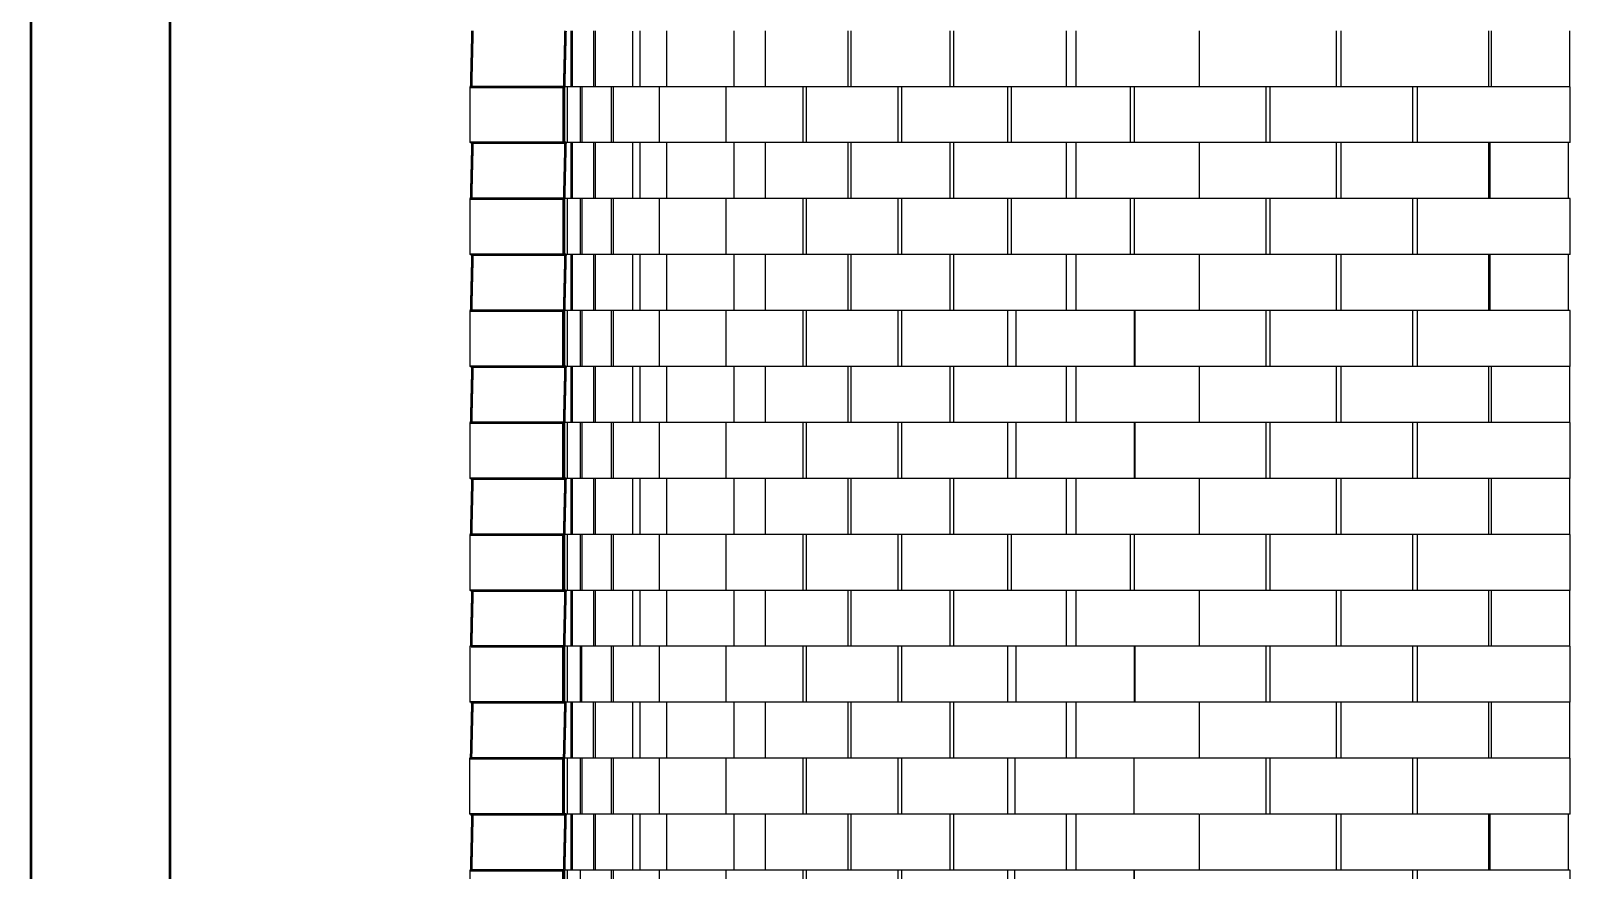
# Model space of a CAD drawing. Header units: millimetres. Extents: x 507.9 to 541, y 40.2 to 69.3.
# Drawn here: x 512.966 to 514.616, y 54.489 to 55.389 of the extents above; entities that cross this region are included whole.
import ezdxf

# ---------------------------------------------------------------- set-up
doc = ezdxf.new("R2010")
doc.units = ezdxf.units.MM
doc.layers.add('Make2D$Visible$ClippingPlaneIntersections', color=7, linetype='Continuous', lineweight=50, true_color=0x000000)
doc.layers.add('Make2D$Visible$Curves', color=7, linetype='Continuous', true_color=0x000000)

msp = doc.modelspace()

# ---------------------------------------------------------------- linework, layer by layer
at = {"layer": 'Make2D$Visible$ClippingPlaneIntersections', "color": 18, "true_color": 0x000000}
for points, knots in [([(512.96556, 56.6478), (512.96556, 55.32855), (512.96556, 54.00929), (512.96556, 53.78242), (512.96556, 53.55554)], [-4, -4, -4, 0, 0, 0.6878847, 0.6878847, 0.6878847]), ([(513.11498, 53.55554), (513.11498, 53.78242), (513.11498, 54.00929), (513.11498, 55.32855), (513.11498, 56.6478)], [-0.6878847, -0.6878847, -0.6878847, 0, 0, 4, 4, 4])]:
    msp.add_open_spline(points, degree=2, knots=knots, dxfattribs=at)
for points in [[(513.43894, 55.38929), (513.43823, 55.35929), (513.43751, 55.32929)], [(513.5376, 55.32929), (513.53831, 55.35929), (513.53903, 55.38929)], [(513.43736, 55.32929), (513.48736, 55.32929), (513.53737, 55.32929)], [(513.53737, 55.26929), (513.53737, 55.29929), (513.53737, 55.32929)], [(513.43736, 55.26929), (513.48736, 55.26929), (513.53737, 55.26929)], [(513.43894, 55.26929), (513.43823, 55.23929), (513.43751, 55.20929)], [(513.53662, 55.26929), (513.53782, 55.26929), (513.53903, 55.26929)], [(513.5376, 55.20929), (513.53831, 55.23929), (513.53903, 55.26929)], [(513.43736, 55.20929), (513.48736, 55.20929), (513.53737, 55.20929)], [(513.53737, 55.14929), (513.53737, 55.17929), (513.53737, 55.20929)], [(513.43736, 55.14929), (513.48736, 55.14929), (513.53737, 55.14929)], [(513.43894, 55.14929), (513.43823, 55.11929), (513.43751, 55.08929)], [(513.53737, 55.14929), (513.5382, 55.14929), (513.53903, 55.14929)], [(513.5376, 55.08929), (513.53831, 55.11929), (513.53903, 55.14929)], [(513.43723, 55.08929), (513.48724, 55.08929), (513.53725, 55.08929)], [(513.53655, 55.08929), (513.53708, 55.08929), (513.5376, 55.08929)], [(513.53725, 55.02954), (513.53725, 55.05942), (513.53725, 55.08929)], [(513.43723, 55.02929), (513.48724, 55.02929), (513.53725, 55.02929)], [(513.43894, 55.02929), (513.43823, 54.99929), (513.43751, 54.96929)], [(513.53725, 55.02929), (513.53814, 55.02929), (513.53903, 55.02929)], [(513.5376, 54.96929), (513.53831, 54.99929), (513.53903, 55.02929)], [(513.43723, 54.96929), (513.48724, 54.96929), (513.53725, 54.96929)], [(513.53725, 54.90929), (513.53725, 54.93929), (513.53725, 54.96929)], [(513.43723, 54.90929), (513.48724, 54.90929), (513.53725, 54.90929)], [(513.43894, 54.90929), (513.43823, 54.87929), (513.43751, 54.84929)], [(513.53725, 54.90929), (513.53814, 54.90929), (513.53903, 54.90929)], [(513.5376, 54.84929), (513.53831, 54.87929), (513.53903, 54.90929)], [(513.43723, 54.84929), (513.48724, 54.84929), (513.53725, 54.84929)], [(513.53725, 54.78929), (513.53725, 54.81929), (513.53725, 54.84929)], [(513.43723, 54.78929), (513.48724, 54.78929), (513.53725, 54.78929)], [(513.43894, 54.78929), (513.43823, 54.75949), (513.43752, 54.72968)], [(513.53725, 54.78929), (513.53814, 54.78929), (513.53903, 54.78929)], [(513.5376, 54.72929), (513.53831, 54.75929), (513.53903, 54.78929)], [(513.43758, 54.72929), (513.48741, 54.72929), (513.53725, 54.72929)], [(513.53725, 54.66929), (513.53725, 54.69929), (513.53725, 54.72929)], [(513.43723, 54.66929), (513.48724, 54.66929), (513.53725, 54.66929)], [(513.43884, 54.66929), (513.43812, 54.63929), (513.43741, 54.60929)], [(513.53725, 54.66929), (513.53808, 54.66929), (513.53892, 54.66929)], [(513.53749, 54.60929), (513.53821, 54.63929), (513.53892, 54.66929)], [(513.43712, 54.60929), (513.47994, 54.60929), (513.52275, 54.60929)], [(513.52275, 54.60929), (513.53012, 54.60929), (513.53749, 54.60929)], [(513.53714, 54.54929), (513.53714, 54.57929), (513.53714, 54.60929)], [(513.43712, 54.54929), (513.47975, 54.54929), (513.52238, 54.54929)], [(513.43894, 54.54929), (513.43823, 54.51954), (513.43753, 54.48979)], [(513.52238, 54.54929), (513.53071, 54.54929), (513.53903, 54.54929)], [(513.53761, 54.48989), (513.53832, 54.51959), (513.53903, 54.54929)], [(513.43751, 54.48929), (513.48734, 54.48929), (513.53716, 54.48929)], [(513.53725, 54.42929), (513.53725, 54.45929), (513.53725, 54.48929)]]:
    msp.add_open_spline(points, degree=2, dxfattribs=at)
at = {"layer": 'Make2D$Visible$Curves', "color": 18, "lineweight": -3, "true_color": 0x000000}
for points in [[(513.54504, 55.32929), (513.54504, 55.35929), (513.54504, 55.38929)], [(513.54609, 55.38929), (513.54609, 55.35929), (513.54609, 55.32929)], [(513.57064, 55.38929), (513.57064, 55.35929), (513.57064, 55.32929)], [(513.61841, 55.38929), (513.61841, 55.35929), (513.61841, 55.32929)], [(513.64732, 55.32929), (513.64732, 55.35929), (513.64732, 55.38929)], [(513.7194, 55.38929), (513.7194, 55.35929), (513.7194, 55.32929)], [(513.75327, 55.32929), (513.75327, 55.35929), (513.75327, 55.38929)], [(513.84171, 55.32929), (513.84171, 55.35929), (513.84171, 55.38929)], [(513.84487, 55.38929), (513.84487, 55.35929), (513.84487, 55.32929)], [(513.95122, 55.32929), (513.95122, 55.35929), (513.95122, 55.38929)], [(513.95491, 55.38929), (513.95491, 55.35929), (513.95491, 55.32929)], [(514.07614, 55.32929), (514.07614, 55.35929), (514.07614, 55.38929)], [(514.0859, 55.38929), (514.0859, 55.35929), (514.0859, 55.32929)], [(514.21828, 55.38929), (514.21828, 55.35929), (514.21828, 55.32929)], [(514.3656, 55.32929), (514.3656, 55.35929), (514.3656, 55.38929)], [(514.36992, 55.38929), (514.36992, 55.35929), (514.36992, 55.32929)], [(514.5287, 55.32929), (514.5287, 55.35929), (514.5287, 55.38929)], [(514.53129, 55.38929), (514.53129, 55.35929), (514.53129, 55.32929)], [(514.61578, 55.32929), (514.61578, 55.35929), (514.61578, 55.38929)], [(513.56904, 55.32929), (513.56904, 55.3592), (513.56904, 55.38911)], [(513.61119, 55.32929), (513.61119, 55.35909), (513.61119, 55.3889)], [(513.43736, 55.32929), (513.43683, 55.32929), (513.4363, 55.32929)], [(513.4363, 55.32929), (513.4363, 55.29929), (513.4363, 55.26929)], [(513.53629, 55.26929), (513.53629, 55.29929), (513.53629, 55.32929)], [(513.54031, 55.32929), (513.53896, 55.32929), (513.5376, 55.32929)], [(513.54609, 55.32929), (513.54338, 55.32929), (513.54067, 55.32929)], [(513.54067, 55.32929), (513.54067, 55.29929), (513.54067, 55.26929)], [(513.55629, 55.32929), (513.55119, 55.32929), (513.54609, 55.32929)], [(513.55493, 55.26929), (513.55493, 55.29929), (513.55493, 55.32929)], [(513.57064, 55.32929), (513.56348, 55.32929), (513.55632, 55.32929)], [(513.55632, 55.32929), (513.55632, 55.29929), (513.55632, 55.26929)], [(513.59034, 55.32929), (513.58049, 55.32929), (513.57064, 55.32929)], [(513.58828, 55.26929), (513.58828, 55.29929), (513.58828, 55.32929)], [(513.5901, 55.32929), (513.5901, 55.29929), (513.5901, 55.26929)], [(513.61129, 55.32929), (513.60069, 55.32929), (513.5901, 55.32929)], [(513.61841, 55.32929), (513.61485, 55.32929), (513.61129, 55.32929)], [(513.64732, 55.32929), (513.63286, 55.32929), (513.61841, 55.32929)], [(513.63951, 55.26929), (513.63951, 55.29929), (513.63951, 55.32929)], [(513.71081, 55.32929), (513.67906, 55.32929), (513.64732, 55.32929)], [(513.7194, 55.32929), (513.7151, 55.32929), (513.71081, 55.32929)], [(513.71081, 55.32929), (513.71081, 55.29929), (513.71081, 55.26929)], [(513.75327, 55.32929), (513.73633, 55.32929), (513.7194, 55.32929)], [(513.79686, 55.32929), (513.77507, 55.32929), (513.75327, 55.32929)], [(513.7938, 55.26929), (513.7938, 55.29929), (513.7938, 55.32929)], [(513.79679, 55.32929), (513.79679, 55.29929), (513.79679, 55.26929)], [(513.84541, 55.32929), (513.8211, 55.32929), (513.79679, 55.32929)], [(513.94098, 55.32929), (513.89293, 55.32929), (513.84487, 55.32929)], [(513.89564, 55.26929), (513.89564, 55.29929), (513.89564, 55.32929)], [(513.89897, 55.32929), (513.89897, 55.29929), (513.89897, 55.26929)], [(513.95542, 55.32929), (513.9482, 55.32929), (513.94098, 55.32929)], [(514.07614, 55.32929), (514.01552, 55.32929), (513.95491, 55.32929)], [(514.01292, 55.26929), (514.01292, 55.29929), (514.01292, 55.32929)], [(514.01657, 55.32929), (514.01657, 55.29929), (514.01657, 55.26929)], [(514.0859, 55.32929), (514.08102, 55.32929), (514.07614, 55.32929)], [(514.14881, 55.32929), (514.11735, 55.32929), (514.0859, 55.32929)], [(514.14469, 55.26929), (514.14469, 55.29929), (514.14469, 55.32929)], [(514.14863, 55.32929), (514.14863, 55.29929), (514.14863, 55.26929)], [(514.21828, 55.32929), (514.18346, 55.32929), (514.14863, 55.32929)], [(514.3656, 55.32929), (514.29194, 55.32929), (514.21828, 55.32929)], [(514.28991, 55.26929), (514.28991, 55.29929), (514.28991, 55.32929)], [(514.29411, 55.32929), (514.29411, 55.29929), (514.29411, 55.26929)], [(514.36992, 55.32929), (514.36776, 55.32929), (514.3656, 55.32929)], [(514.5287, 55.32929), (514.44931, 55.32929), (514.36992, 55.32929)], [(514.44743, 55.26929), (514.44743, 55.29929), (514.44743, 55.32929)], [(514.45186, 55.32929), (514.45186, 55.29929), (514.45186, 55.26929)], [(514.53137, 55.32929), (514.53003, 55.32929), (514.5287, 55.32929)], [(514.61578, 55.32929), (514.57353, 55.32929), (514.53129, 55.32929)], [(514.61601, 55.26929), (514.61601, 55.29929), (514.61601, 55.32929)], [(513.43736, 55.26929), (513.43683, 55.26929), (513.4363, 55.26929)], [(513.54073, 55.26929), (513.53988, 55.26929), (513.53903, 55.26929)], [(513.54615, 55.26929), (513.54341, 55.26929), (513.54067, 55.26929)], [(513.54504, 55.20929), (513.54504, 55.23929), (513.54504, 55.26929)], [(513.54609, 55.26929), (513.54609, 55.23929), (513.54609, 55.20929)], [(513.55677, 55.26929), (513.55146, 55.26929), (513.54615, 55.26929)], [(513.57095, 55.26929), (513.56386, 55.26929), (513.55677, 55.26929)], [(513.56904, 55.20929), (513.56904, 55.23929), (513.56904, 55.26929)], [(513.59022, 55.26929), (513.58043, 55.26929), (513.57064, 55.26929)], [(513.57064, 55.26929), (513.57064, 55.23929), (513.57064, 55.20929)], [(513.61119, 55.26929), (513.60064, 55.26929), (513.5901, 55.26929)], [(513.61841, 55.26929), (513.6148, 55.26929), (513.61119, 55.26929)], [(513.61119, 55.20929), (513.61119, 55.23929), (513.61119, 55.26929)], [(513.64732, 55.26929), (513.63286, 55.26929), (513.61841, 55.26929)], [(513.61841, 55.26929), (513.61841, 55.23929), (513.61841, 55.20929)], [(513.64732, 55.20929), (513.64732, 55.23929), (513.64732, 55.26929)], [(513.71081, 55.26929), (513.67906, 55.26929), (513.64732, 55.26929)], [(513.7194, 55.26929), (513.7151, 55.26929), (513.71081, 55.26929)], [(513.7194, 55.26929), (513.7194, 55.23929), (513.7194, 55.20929)], [(513.75327, 55.26929), (513.73633, 55.26929), (513.7194, 55.26929)], [(513.75327, 55.20929), (513.75327, 55.23929), (513.75327, 55.26929)], [(513.79681, 55.26929), (513.77504, 55.26929), (513.75327, 55.26929)], [(513.84499, 55.26929), (513.82089, 55.26929), (513.79679, 55.26929)], [(513.84171, 55.20929), (513.84171, 55.23929), (513.84171, 55.26929)], [(513.89954, 55.26929), (513.8722, 55.26929), (513.84487, 55.26929)], [(513.84487, 55.26929), (513.84487, 55.23929), (513.84487, 55.20929)], [(513.955, 55.26929), (513.92699, 55.26929), (513.89897, 55.26929)], [(513.95122, 55.20929), (513.95122, 55.23929), (513.95122, 55.26929)], [(513.95491, 55.26929), (513.95491, 55.23929), (513.95491, 55.20929)], [(514.07614, 55.26929), (514.01552, 55.26929), (513.95491, 55.26929)], [(514.07614, 55.20929), (514.07614, 55.23929), (514.07614, 55.26929)], [(514.08595, 55.26929), (514.08104, 55.26929), (514.07614, 55.26929)], [(514.2183, 55.26929), (514.1521, 55.26929), (514.0859, 55.26929)], [(514.0859, 55.26929), (514.0859, 55.23929), (514.0859, 55.20929)], [(514.21828, 55.26929), (514.21828, 55.23929), (514.21828, 55.20929)], [(514.3656, 55.26929), (514.29194, 55.26929), (514.21828, 55.26929)], [(514.3656, 55.20929), (514.3656, 55.23929), (514.3656, 55.26929)], [(514.36992, 55.26929), (514.36776, 55.26929), (514.3656, 55.26929)], [(514.5287, 55.26929), (514.44931, 55.26929), (514.36992, 55.26929)], [(514.36992, 55.26929), (514.36992, 55.23929), (514.36992, 55.20929)], [(514.61601, 55.26929), (514.57235, 55.26929), (514.5287, 55.26929)], [(514.5287, 55.20929), (514.5287, 55.23929), (514.5287, 55.26929)], [(514.52974, 55.26929), (514.52974, 55.23929), (514.52974, 55.20929)], [(514.61423, 55.20929), (514.61423, 55.23929), (514.61423, 55.26929)], [(513.43736, 55.20929), (513.43683, 55.20929), (513.4363, 55.20929)], [(513.4363, 55.20929), (513.4363, 55.17929), (513.4363, 55.14929)], [(513.53629, 55.14929), (513.53629, 55.17929), (513.53629, 55.20929)], [(513.54087, 55.20929), (513.53923, 55.20929), (513.5376, 55.20929)], [(513.54617, 55.20929), (513.54342, 55.20929), (513.54067, 55.20929)], [(513.54067, 55.20929), (513.54067, 55.17929), (513.54067, 55.14929)], [(513.55663, 55.20929), (513.5514, 55.20929), (513.54617, 55.20929)], [(513.55493, 55.14929), (513.55493, 55.17929), (513.55493, 55.20929)], [(513.55632, 55.20929), (513.55632, 55.17929), (513.55632, 55.14929)], [(513.57064, 55.20929), (513.56348, 55.20929), (513.55632, 55.20929)], [(513.59002, 55.20929), (513.58033, 55.20929), (513.57064, 55.20929)], [(513.58828, 55.14929), (513.58828, 55.17929), (513.58828, 55.20929)], [(513.5901, 55.20929), (513.5901, 55.17929), (513.5901, 55.14929)], [(513.61159, 55.20929), (513.60084, 55.20929), (513.5901, 55.20929)], [(513.61841, 55.20929), (513.615, 55.20929), (513.61159, 55.20929)], [(513.64732, 55.20929), (513.63286, 55.20929), (513.61841, 55.20929)], [(513.63951, 55.14929), (513.63951, 55.17929), (513.63951, 55.20929)], [(513.71081, 55.20929), (513.67906, 55.20929), (513.64732, 55.20929)], [(513.7194, 55.20929), (513.7151, 55.20929), (513.71081, 55.20929)], [(513.71081, 55.20929), (513.71081, 55.17929), (513.71081, 55.14929)], [(513.75327, 55.20929), (513.73633, 55.20929), (513.7194, 55.20929)], [(513.81681, 55.20929), (513.78504, 55.20929), (513.75327, 55.20929)], [(513.7938, 55.14929), (513.7938, 55.17929), (513.7938, 55.20929)], [(513.79679, 55.20929), (513.79679, 55.17929), (513.79679, 55.14929)], [(513.84516, 55.20929), (513.83098, 55.20929), (513.81681, 55.20929)], [(513.89897, 55.20929), (513.87207, 55.20929), (513.84516, 55.20929)], [(513.89564, 55.14929), (513.89564, 55.17929), (513.89564, 55.20929)], [(513.95513, 55.20929), (513.92705, 55.20929), (513.89897, 55.20929)], [(513.89897, 55.20929), (513.89897, 55.17929), (513.89897, 55.14929)], [(514.07614, 55.20929), (514.01552, 55.20929), (513.95491, 55.20929)], [(514.01292, 55.14929), (514.01292, 55.17929), (514.01292, 55.20929)], [(514.01657, 55.20929), (514.01657, 55.17929), (514.01657, 55.14929)], [(514.08608, 55.20929), (514.08111, 55.20929), (514.07614, 55.20929)], [(514.21828, 55.20929), (514.15218, 55.20929), (514.08608, 55.20929)], [(514.14469, 55.14929), (514.14469, 55.17929), (514.14469, 55.20929)], [(514.14863, 55.20929), (514.14863, 55.17929), (514.14863, 55.14929)], [(514.3656, 55.20929), (514.29194, 55.20929), (514.21828, 55.20929)], [(514.28991, 55.14929), (514.28991, 55.17929), (514.28991, 55.20929)], [(514.29411, 55.20929), (514.29411, 55.17929), (514.29411, 55.14929)], [(514.36992, 55.20929), (514.36776, 55.20929), (514.3656, 55.20929)], [(514.5287, 55.20929), (514.44931, 55.20929), (514.36992, 55.20929)], [(514.44743, 55.14929), (514.44743, 55.17929), (514.44743, 55.20929)], [(514.45186, 55.20929), (514.45186, 55.17929), (514.45186, 55.14929)], [(514.61601, 55.20929), (514.57235, 55.20929), (514.5287, 55.20929)], [(514.61601, 55.14929), (514.61601, 55.17929), (514.61601, 55.20929)], [(513.43736, 55.14929), (513.43683, 55.14929), (513.4363, 55.14929)], [(513.53861, 55.14929), (513.53799, 55.14929), (513.53737, 55.14929)], [(513.54067, 55.14929), (513.53985, 55.14929), (513.53903, 55.14929)], [(513.5468, 55.14929), (513.54373, 55.14929), (513.54067, 55.14929)], [(513.54504, 55.08929), (513.54504, 55.11911), (513.54504, 55.14894)], [(513.54609, 55.14929), (513.54609, 55.11929), (513.54609, 55.08929)], [(513.55645, 55.14929), (513.55147, 55.14929), (513.54649, 55.14929)], [(513.55696, 55.14929), (513.55671, 55.14929), (513.55645, 55.14929)], [(513.55696, 55.14929), (513.55671, 55.14929), (513.55645, 55.14929)], [(513.57049, 55.14929), (513.5637, 55.14929), (513.55691, 55.14929)], [(513.56904, 55.08929), (513.56904, 55.11929), (513.56904, 55.14929)], [(513.59049, 55.14929), (513.58056, 55.14929), (513.57064, 55.14929)], [(513.57064, 55.14929), (513.57064, 55.11929), (513.57064, 55.08929)], [(513.61119, 55.14929), (513.60064, 55.14929), (513.5901, 55.14929)], [(513.61841, 55.14929), (513.6148, 55.14929), (513.61119, 55.14929)], [(513.61119, 55.08929), (513.61119, 55.11929), (513.61119, 55.14929)], [(513.61841, 55.14929), (513.61841, 55.11929), (513.61841, 55.08929)], [(513.64732, 55.14929), (513.63286, 55.14929), (513.61841, 55.14929)], [(513.64732, 55.08929), (513.64732, 55.11929), (513.64732, 55.14929)], [(513.71081, 55.14929), (513.67906, 55.14929), (513.64732, 55.14929)], [(513.7194, 55.14929), (513.7151, 55.14929), (513.71081, 55.14929)], [(513.7194, 55.14929), (513.7194, 55.11929), (513.7194, 55.08929)], [(513.75327, 55.14929), (513.73633, 55.14929), (513.7194, 55.14929)], [(513.75327, 55.08929), (513.75327, 55.11929), (513.75327, 55.14929)], [(513.79723, 55.14929), (513.77525, 55.14929), (513.75327, 55.14929)], [(513.84487, 55.14929), (513.82105, 55.14929), (513.79723, 55.14929)], [(513.84171, 55.08929), (513.84171, 55.11929), (513.84171, 55.14929)], [(513.89924, 55.14929), (513.87206, 55.14929), (513.84487, 55.14929)], [(513.84487, 55.14929), (513.84487, 55.11929), (513.84487, 55.08929)], [(513.95491, 55.14929), (513.92694, 55.14929), (513.89897, 55.14929)], [(513.95122, 55.08929), (513.95122, 55.11929), (513.95122, 55.14929)], [(513.95491, 55.14929), (513.95491, 55.11929), (513.95491, 55.08929)], [(514.07614, 55.14929), (514.01552, 55.14929), (513.95491, 55.14929)], [(514.07614, 55.08929), (514.07614, 55.11929), (514.07614, 55.14929)], [(514.0859, 55.14929), (514.08102, 55.14929), (514.07614, 55.14929)], [(514.21883, 55.14929), (514.15236, 55.14929), (514.0859, 55.14929)], [(514.0859, 55.14929), (514.0859, 55.11929), (514.0859, 55.08929)], [(514.21828, 55.14929), (514.21828, 55.11929), (514.21828, 55.08929)], [(514.3656, 55.14929), (514.29194, 55.14929), (514.21828, 55.14929)], [(514.3656, 55.08929), (514.3656, 55.11929), (514.3656, 55.14929)], [(514.36992, 55.14929), (514.36776, 55.14929), (514.3656, 55.14929)], [(514.36992, 55.14929), (514.36992, 55.11929), (514.36992, 55.08929)], [(514.5287, 55.14929), (514.44931, 55.14929), (514.36992, 55.14929)], [(514.61601, 55.14929), (514.57235, 55.14929), (514.5287, 55.14929)], [(514.5287, 55.08929), (514.5287, 55.11929), (514.5287, 55.14929)], [(514.52974, 55.14929), (514.52974, 55.11929), (514.52974, 55.08929)], [(514.61423, 55.08929), (514.61423, 55.11929), (514.61423, 55.14929)], [(513.43723, 55.08929), (513.43669, 55.08929), (513.43614, 55.08929)], [(513.43614, 55.08929), (513.43614, 55.05929), (513.43614, 55.02929)], [(513.53613, 55.02929), (513.53613, 55.05929), (513.53613, 55.08929)], [(513.54121, 55.08929), (513.53941, 55.08929), (513.5376, 55.08929)], [(513.54067, 55.08929), (513.54067, 55.05929), (513.54067, 55.02929)], [(513.54617, 55.08929), (513.54342, 55.08929), (513.54067, 55.08929)], [(513.55655, 55.08929), (513.55132, 55.08929), (513.54609, 55.08929)], [(513.55493, 55.02929), (513.55493, 55.05929), (513.55493, 55.08929)], [(513.55632, 55.08929), (513.55632, 55.05929), (513.55632, 55.02929)], [(513.57079, 55.08929), (513.56367, 55.08929), (513.55655, 55.08929)], [(513.58984, 55.08929), (513.58024, 55.08929), (513.57064, 55.08929)], [(513.58828, 55.02929), (513.58828, 55.05929), (513.58828, 55.08929)], [(513.61864, 55.08929), (513.60437, 55.08929), (513.5901, 55.08929)], [(513.5901, 55.08929), (513.5901, 55.05929), (513.5901, 55.02929)], [(513.64732, 55.08929), (513.63286, 55.08929), (513.61841, 55.08929)], [(513.63951, 55.02929), (513.63951, 55.05929), (513.63951, 55.08929)], [(513.71081, 55.08929), (513.67906, 55.08929), (513.64732, 55.08929)], [(513.7194, 55.08929), (513.7151, 55.08929), (513.71081, 55.08929)], [(513.71081, 55.08929), (513.71081, 55.05929), (513.71081, 55.02929)], [(513.75327, 55.08929), (513.73633, 55.08929), (513.7194, 55.08929)], [(513.79722, 55.08929), (513.77524, 55.08929), (513.75327, 55.08929)], [(513.7938, 55.02929), (513.7938, 55.05929), (513.7938, 55.08929)], [(513.79679, 55.08929), (513.79679, 55.05929), (513.79679, 55.02929)], [(513.84539, 55.08929), (513.82109, 55.08929), (513.79679, 55.08929)], [(513.89897, 55.08929), (513.87192, 55.08929), (513.84487, 55.08929)], [(513.89564, 55.02929), (513.89564, 55.05929), (513.89564, 55.08929)], [(514.01292, 55.08929), (513.95595, 55.08929), (513.89897, 55.08929)], [(513.89897, 55.08929), (513.89897, 55.05929), (513.89897, 55.02929)], [(514.02155, 55.08929), (514.01723, 55.08929), (514.01292, 55.08929)], [(514.01292, 55.02929), (514.01292, 55.05929), (514.01292, 55.08929)], [(514.02155, 55.08929), (514.02155, 55.05929), (514.02155, 55.02929)], [(514.14967, 55.08929), (514.08561, 55.08929), (514.02155, 55.08929)], [(514.14863, 55.08929), (514.14863, 55.05929), (514.14863, 55.02929)], [(514.2184, 55.08929), (514.18403, 55.08929), (514.14967, 55.08929)], [(514.14967, 55.02929), (514.14967, 55.05929), (514.14967, 55.08929)], [(514.3656, 55.08929), (514.29194, 55.08929), (514.21828, 55.08929)], [(514.28991, 55.02929), (514.28991, 55.05929), (514.28991, 55.08929)], [(514.29411, 55.08929), (514.29411, 55.05929), (514.29411, 55.02929)], [(514.36992, 55.08929), (514.36776, 55.08929), (514.3656, 55.08929)], [(514.5287, 55.08929), (514.44931, 55.08929), (514.36992, 55.08929)], [(514.44743, 55.02929), (514.44743, 55.05929), (514.44743, 55.08929)], [(514.45186, 55.08929), (514.45186, 55.05929), (514.45186, 55.02929)], [(514.61601, 55.08929), (514.57235, 55.08929), (514.5287, 55.08929)], [(514.61601, 55.02929), (514.61601, 55.05929), (514.61601, 55.08929)], [(513.43723, 55.02929), (513.43669, 55.02929), (513.43614, 55.02929)], [(513.54071, 55.02929), (513.53987, 55.02929), (513.53903, 55.02929)], [(513.5462, 55.02929), (513.54343, 55.02929), (513.54067, 55.02929)], [(513.54504, 54.96929), (513.54504, 54.99929), (513.54504, 55.02929)], [(513.55672, 55.02929), (513.5514, 55.02929), (513.54609, 55.02929)], [(513.54609, 55.02929), (513.54609, 54.99929), (513.54609, 54.96929)], [(513.57093, 55.02929), (513.56382, 55.02929), (513.55672, 55.02929)], [(513.56904, 54.96929), (513.56904, 54.99929), (513.56904, 55.02929)], [(513.59019, 55.02929), (513.58042, 55.02929), (513.57064, 55.02929)], [(513.57064, 55.02929), (513.57064, 54.99929), (513.57064, 54.96929)], [(513.6114, 55.02929), (513.60075, 55.02929), (513.5901, 55.02929)], [(513.61119, 54.96929), (513.61119, 54.99929), (513.61119, 55.02929)], [(513.61841, 55.02929), (513.6149, 55.02929), (513.6114, 55.02929)], [(513.61841, 55.02929), (513.61841, 54.99929), (513.61841, 54.96929)], [(513.64732, 55.02929), (513.63286, 55.02929), (513.61841, 55.02929)], [(513.64732, 54.96929), (513.64732, 54.99929), (513.64732, 55.02929)], [(513.71081, 55.02929), (513.67906, 55.02929), (513.64732, 55.02929)], [(513.7194, 55.02929), (513.7151, 55.02929), (513.71081, 55.02929)], [(513.7194, 55.02929), (513.7194, 54.99929), (513.7194, 54.96929)], [(513.75327, 55.02929), (513.73633, 55.02929), (513.7194, 55.02929)], [(513.79679, 55.02929), (513.77503, 55.02929), (513.75327, 55.02929)], [(513.75327, 54.96929), (513.75327, 54.99929), (513.75327, 55.02929)], [(513.84496, 55.02929), (513.82087, 55.02929), (513.79679, 55.02929)], [(513.84171, 54.96929), (513.84171, 54.99929), (513.84171, 55.02929)], [(513.89951, 55.02929), (513.87219, 55.02929), (513.84487, 55.02929)], [(513.84487, 55.02929), (513.84487, 54.99929), (513.84487, 54.96929)], [(514.01292, 55.02929), (513.95595, 55.02929), (513.89897, 55.02929)], [(513.95122, 54.96929), (513.95122, 54.99929), (513.95122, 55.02929)], [(513.95491, 55.02929), (513.95491, 54.99929), (513.95491, 54.96929)], [(514.02155, 55.02929), (514.01723, 55.02929), (514.01292, 55.02929)], [(514.14967, 55.02929), (514.08561, 55.02929), (514.02155, 55.02929)], [(514.07614, 54.96929), (514.07614, 54.99929), (514.07614, 55.02929)], [(514.0859, 55.02929), (514.0859, 54.99929), (514.0859, 54.96929)], [(514.21852, 55.02929), (514.18409, 55.02929), (514.14967, 55.02929)], [(514.3656, 55.02929), (514.29194, 55.02929), (514.21828, 55.02929)], [(514.21828, 55.02929), (514.21828, 54.99929), (514.21828, 54.96929)], [(514.3656, 54.96929), (514.3656, 54.99929), (514.3656, 55.02929)], [(514.36992, 55.02929), (514.36776, 55.02929), (514.3656, 55.02929)], [(514.36992, 55.02929), (514.36992, 54.99929), (514.36992, 54.96929)], [(514.5287, 55.02929), (514.44931, 55.02929), (514.36992, 55.02929)], [(514.5287, 54.96929), (514.5287, 54.99929), (514.5287, 55.02929)], [(514.5316, 55.02929), (514.53015, 55.02929), (514.5287, 55.02929)], [(514.53129, 55.02929), (514.53129, 54.99929), (514.53129, 54.96929)], [(514.61578, 55.02929), (514.57353, 55.02929), (514.53129, 55.02929)], [(514.61578, 54.96929), (514.61578, 54.99929), (514.61578, 55.02929)], [(513.43723, 54.96929), (513.43669, 54.96929), (513.43614, 54.96929)], [(513.43614, 54.96929), (513.43614, 54.93929), (513.43614, 54.90929)], [(513.53613, 54.90929), (513.53613, 54.93929), (513.53613, 54.96929)], [(513.54084, 54.96929), (513.53922, 54.96929), (513.5376, 54.96929)], [(513.54067, 54.96929), (513.54067, 54.93929), (513.54067, 54.90929)], [(513.54644, 54.96929), (513.54355, 54.96929), (513.54067, 54.96929)], [(513.55639, 54.96929), (513.55124, 54.96929), (513.54609, 54.96929)], [(513.55493, 54.90929), (513.55493, 54.93929), (513.55493, 54.96929)], [(513.55632, 54.96929), (513.55632, 54.93929), (513.55632, 54.90929)], [(513.57064, 54.96929), (513.56348, 54.96929), (513.55632, 54.96929)], [(513.58999, 54.96929), (513.58032, 54.96929), (513.57064, 54.96929)], [(513.58828, 54.90929), (513.58828, 54.93929), (513.58828, 54.96929)], [(513.5901, 54.96929), (513.5901, 54.93929), (513.5901, 54.90929)], [(513.61153, 54.96929), (513.60082, 54.96929), (513.5901, 54.96929)], [(513.61841, 54.96929), (513.61497, 54.96929), (513.61153, 54.96929)], [(513.64732, 54.96929), (513.63286, 54.96929), (513.61841, 54.96929)], [(513.63951, 54.90929), (513.63951, 54.93929), (513.63951, 54.96929)], [(513.71081, 54.96929), (513.67906, 54.96929), (513.64732, 54.96929)], [(513.7194, 54.96929), (513.7151, 54.96929), (513.71081, 54.96929)], [(513.71081, 54.96929), (513.71081, 54.93929), (513.71081, 54.90929)], [(513.75327, 54.96929), (513.73633, 54.96929), (513.7194, 54.96929)], [(513.79661, 54.96929), (513.77494, 54.96929), (513.75327, 54.96929)], [(513.7938, 54.90929), (513.7938, 54.93929), (513.7938, 54.96929)], [(513.84515, 54.96929), (513.82097, 54.96929), (513.79679, 54.96929)], [(513.79679, 54.96929), (513.79679, 54.93929), (513.79679, 54.90929)], [(513.89914, 54.96929), (513.87218, 54.96929), (513.84522, 54.96929)], [(513.89564, 54.90929), (513.89564, 54.93901), (513.89564, 54.96872)], [(514.01292, 54.96929), (513.95595, 54.96929), (513.89897, 54.96929)], [(513.89897, 54.96929), (513.89897, 54.93929), (513.89897, 54.90929)], [(514.02155, 54.96929), (514.01723, 54.96929), (514.01292, 54.96929)], [(514.01292, 54.90929), (514.01292, 54.93929), (514.01292, 54.96929)], [(514.02155, 54.96929), (514.02155, 54.93929), (514.02155, 54.90929)], [(514.14967, 54.96929), (514.08561, 54.96929), (514.02155, 54.96929)], [(514.14863, 54.96929), (514.14863, 54.93929), (514.14863, 54.90929)], [(514.14967, 54.90938), (514.14967, 54.93934), (514.14967, 54.96929)], [(514.21828, 54.96929), (514.18397, 54.96929), (514.14967, 54.96929)], [(514.3656, 54.96929), (514.29194, 54.96929), (514.21828, 54.96929)], [(514.28991, 54.90929), (514.28991, 54.93929), (514.28991, 54.96929)], [(514.29411, 54.96929), (514.29411, 54.93929), (514.29411, 54.90929)], [(514.36992, 54.96929), (514.36776, 54.96929), (514.3656, 54.96929)], [(514.5287, 54.96929), (514.44931, 54.96929), (514.36992, 54.96929)], [(514.44743, 54.90929), (514.44743, 54.93929), (514.44743, 54.96929)], [(514.45186, 54.96929), (514.45186, 54.93929), (514.45186, 54.90929)], [(514.53129, 54.96929), (514.52999, 54.96929), (514.5287, 54.96929)], [(514.61578, 54.96929), (514.57353, 54.96929), (514.53129, 54.96929)], [(514.61601, 54.90929), (514.61601, 54.93929), (514.61601, 54.96929)], [(513.43723, 54.90929), (513.43669, 54.90929), (513.43614, 54.90929)], [(513.54067, 54.90929), (513.53985, 54.90929), (513.53903, 54.90929)], [(513.54088, 54.90929), (513.53996, 54.90929), (513.53903, 54.90929)], [(513.54636, 54.90929), (513.54351, 54.90929), (513.54067, 54.90929)], [(513.54504, 54.84929), (513.54504, 54.87929), (513.54504, 54.90929)], [(513.54609, 54.90929), (513.54609, 54.87929), (513.54609, 54.84929)], [(513.55667, 54.90929), (513.55151, 54.90929), (513.54636, 54.90929)], [(513.57118, 54.90929), (513.56393, 54.90929), (513.55667, 54.90929)], [(513.56904, 54.84994), (513.56904, 54.87961), (513.56904, 54.90929)], [(513.57064, 54.90929), (513.57064, 54.87929), (513.57064, 54.84929)], [(513.59038, 54.90929), (513.58069, 54.90929), (513.571, 54.90929)], [(513.61119, 54.90929), (513.60083, 54.90929), (513.59047, 54.90929)], [(513.61841, 54.90929), (513.6148, 54.90929), (513.61119, 54.90929)], [(513.61119, 54.84929), (513.61119, 54.87929), (513.61119, 54.90929)], [(513.61841, 54.90929), (513.61841, 54.87929), (513.61841, 54.84929)], [(513.64732, 54.90929), (513.63286, 54.90929), (513.61841, 54.90929)], [(513.64732, 54.84929), (513.64732, 54.87929), (513.64732, 54.90929)], [(513.71081, 54.90929), (513.67906, 54.90929), (513.64732, 54.90929)], [(513.7194, 54.90929), (513.7151, 54.90929), (513.71081, 54.90929)], [(513.7194, 54.90929), (513.7194, 54.87929), (513.7194, 54.84929)], [(513.75327, 54.90929), (513.73633, 54.90929), (513.7194, 54.90929)], [(513.79679, 54.90929), (513.77503, 54.90929), (513.75327, 54.90929)], [(513.75327, 54.84929), (513.75327, 54.87929), (513.75327, 54.90929)], [(513.84489, 54.90929), (513.82084, 54.90929), (513.79679, 54.90929)], [(513.84171, 54.84929), (513.84171, 54.87929), (513.84171, 54.90929)], [(513.89928, 54.90929), (513.87207, 54.90929), (513.84487, 54.90929)], [(513.84487, 54.90929), (513.84487, 54.87929), (513.84487, 54.84929)], [(514.01292, 54.90929), (513.95611, 54.90929), (513.89931, 54.90929)], [(513.95122, 54.84929), (513.95122, 54.87921), (513.95122, 54.90913)], [(513.95491, 54.90929), (513.95491, 54.87929), (513.95491, 54.84929)], [(514.02155, 54.90929), (514.01723, 54.90929), (514.01292, 54.90929)], [(514.14967, 54.90929), (514.08561, 54.90929), (514.02155, 54.90929)], [(514.07614, 54.84929), (514.07614, 54.87929), (514.07614, 54.90929)], [(514.0859, 54.90929), (514.0859, 54.87929), (514.0859, 54.84929)], [(514.2188, 54.90929), (514.18424, 54.90929), (514.14967, 54.90929)], [(514.21828, 54.90929), (514.21828, 54.87929), (514.21828, 54.84929)], [(514.3656, 54.90929), (514.29194, 54.90929), (514.21828, 54.90929)], [(514.3656, 54.84929), (514.3656, 54.87929), (514.3656, 54.90929)], [(514.36992, 54.90929), (514.36776, 54.90929), (514.3656, 54.90929)], [(514.36992, 54.90929), (514.36992, 54.87929), (514.36992, 54.84929)], [(514.5287, 54.90929), (514.44931, 54.90929), (514.36992, 54.90929)], [(514.5287, 54.84929), (514.5287, 54.87929), (514.5287, 54.90929)], [(514.53131, 54.90929), (514.53, 54.90929), (514.5287, 54.90929)], [(514.53129, 54.90929), (514.53129, 54.87929), (514.53129, 54.84929)], [(514.61578, 54.90929), (514.57353, 54.90929), (514.53129, 54.90929)], [(514.61578, 54.84929), (514.61578, 54.87929), (514.61578, 54.90929)], [(513.43723, 54.84929), (513.43669, 54.84929), (513.43614, 54.84929)], [(513.43614, 54.84929), (513.43614, 54.81929), (513.43614, 54.78929)], [(513.53613, 54.78929), (513.53613, 54.81926), (513.53613, 54.84923)], [(513.54119, 54.84929), (513.53939, 54.84929), (513.5376, 54.84929)], [(513.54067, 54.84929), (513.54067, 54.81929), (513.54067, 54.78929)], [(513.54664, 54.84929), (513.54365, 54.84929), (513.54067, 54.84929)], [(513.55601, 54.84929), (513.55133, 54.84929), (513.54664, 54.84929)], [(513.55493, 54.78929), (513.55493, 54.81929), (513.55493, 54.84929)], [(513.55686, 54.84929), (513.55644, 54.84929), (513.55601, 54.84929)], [(513.55632, 54.84929), (513.55632, 54.81929), (513.55632, 54.78929)], [(513.57077, 54.84929), (513.56354, 54.84929), (513.55632, 54.84929)], [(513.59053, 54.84929), (513.58059, 54.84929), (513.57064, 54.84929)], [(513.58828, 54.78929), (513.58828, 54.81929), (513.58828, 54.84929)], [(513.5901, 54.84929), (513.5901, 54.81929), (513.5901, 54.78929)], [(513.61124, 54.84929), (513.60067, 54.84929), (513.5901, 54.84929)], [(513.61841, 54.84929), (513.61482, 54.84929), (513.61124, 54.84929)], [(513.64732, 54.84929), (513.63286, 54.84929), (513.61841, 54.84929)], [(513.63951, 54.78929), (513.63951, 54.81929), (513.63951, 54.84929)], [(513.71081, 54.84929), (513.67906, 54.84929), (513.64732, 54.84929)], [(513.7194, 54.84929), (513.7151, 54.84929), (513.71081, 54.84929)], [(513.71081, 54.84929), (513.71081, 54.81929), (513.71081, 54.78929)], [(513.75327, 54.84929), (513.73633, 54.84929), (513.7194, 54.84929)], [(513.81687, 54.84929), (513.78507, 54.84929), (513.75327, 54.84929)], [(513.7938, 54.78929), (513.7938, 54.81929), (513.7938, 54.84929)], [(513.79679, 54.84929), (513.79679, 54.81953), (513.79679, 54.78977)], [(513.84487, 54.84929), (513.83087, 54.84929), (513.81687, 54.84929)], [(513.89897, 54.84929), (513.87192, 54.84929), (513.84487, 54.84929)], [(513.89564, 54.78929), (513.89564, 54.81929), (513.89564, 54.84929)], [(513.95538, 54.84929), (513.92718, 54.84929), (513.89897, 54.84929)], [(513.89897, 54.84929), (513.89897, 54.81929), (513.89897, 54.78929)], [(514.07614, 54.84929), (514.01552, 54.84929), (513.95491, 54.84929)], [(514.01292, 54.78929), (514.01292, 54.81929), (514.01292, 54.84929)], [(514.01657, 54.84929), (514.01657, 54.81929), (514.01657, 54.78929)], [(514.08633, 54.84929), (514.08123, 54.84929), (514.07614, 54.84929)], [(514.21838, 54.84929), (514.15235, 54.84929), (514.08633, 54.84929)], [(514.14469, 54.78929), (514.14469, 54.81929), (514.14469, 54.84929)], [(514.14863, 54.84929), (514.14863, 54.81929), (514.14863, 54.78929)], [(514.3656, 54.84929), (514.29194, 54.84929), (514.21828, 54.84929)], [(514.28991, 54.78929), (514.28991, 54.81929), (514.28991, 54.84929)], [(514.29411, 54.84929), (514.29411, 54.81929), (514.29411, 54.78929)], [(514.36992, 54.84929), (514.36776, 54.84929), (514.3656, 54.84929)], [(514.5287, 54.84929), (514.44931, 54.84929), (514.36992, 54.84929)], [(514.44743, 54.78929), (514.44743, 54.81929), (514.44743, 54.84929)], [(514.45186, 54.84929), (514.45186, 54.81929), (514.45186, 54.78929)], [(514.53145, 54.84929), (514.53007, 54.84929), (514.5287, 54.84929)], [(514.61578, 54.84929), (514.57353, 54.84929), (514.53129, 54.84929)], [(514.61601, 54.84929), (514.61589, 54.84929), (514.61578, 54.84929)], [(514.61601, 54.78929), (514.61601, 54.81929), (514.61601, 54.84929)], [(513.43723, 54.78929), (513.43669, 54.78929), (513.43614, 54.78929)], [(513.54068, 54.78929), (513.53986, 54.78929), (513.53903, 54.78929)], [(513.54619, 54.78929), (513.54343, 54.78929), (513.54067, 54.78929)], [(513.54504, 54.72929), (513.54504, 54.75929), (513.54504, 54.78929)], [(513.55672, 54.78929), (513.5514, 54.78929), (513.54609, 54.78929)], [(513.54609, 54.78929), (513.54609, 54.75929), (513.54609, 54.72929)], [(513.57081, 54.78929), (513.56377, 54.78929), (513.55672, 54.78929)], [(513.56904, 54.72929), (513.56904, 54.75923), (513.56904, 54.78917)], [(513.59025, 54.78929), (513.58045, 54.78929), (513.57064, 54.78929)], [(513.57064, 54.78929), (513.57064, 54.75929), (513.57064, 54.72929)], [(513.61145, 54.78929), (513.60085, 54.78929), (513.59025, 54.78929)], [(513.61119, 54.72929), (513.61119, 54.75929), (513.61119, 54.78929)], [(513.61841, 54.78929), (513.61493, 54.78929), (513.61145, 54.78929)], [(513.61841, 54.78929), (513.61841, 54.75929), (513.61841, 54.72929)], [(513.64732, 54.78929), (513.63286, 54.78929), (513.61841, 54.78929)], [(513.64732, 54.72929), (513.64732, 54.75929), (513.64732, 54.78929)], [(513.71081, 54.78929), (513.67906, 54.78929), (513.64732, 54.78929)], [(513.7194, 54.78929), (513.7151, 54.78929), (513.71081, 54.78929)], [(513.7194, 54.78929), (513.7194, 54.75929), (513.7194, 54.72929)], [(513.75327, 54.78929), (513.73633, 54.78929), (513.7194, 54.78929)], [(513.75327, 54.72929), (513.75327, 54.75929), (513.75327, 54.78929)], [(513.79712, 54.78929), (513.77519, 54.78929), (513.75327, 54.78929)], [(513.84487, 54.78929), (513.82099, 54.78929), (513.79712, 54.78929)], [(513.84171, 54.72929), (513.84171, 54.75929), (513.84171, 54.78929)], [(513.89949, 54.78929), (513.87218, 54.78929), (513.84487, 54.78929)], [(513.84487, 54.78929), (513.84487, 54.75929), (513.84487, 54.72929)], [(513.95495, 54.78929), (513.92696, 54.78929), (513.89897, 54.78929)], [(513.95122, 54.72929), (513.95122, 54.75929), (513.95122, 54.78929)], [(513.95491, 54.78929), (513.95491, 54.75929), (513.95491, 54.72929)], [(514.07614, 54.78929), (514.01552, 54.78929), (513.95491, 54.78929)], [(514.07614, 54.72929), (514.07614, 54.75929), (514.07614, 54.78929)], [(514.0859, 54.78929), (514.08102, 54.78929), (514.07614, 54.78929)], [(514.21851, 54.78929), (514.1522, 54.78929), (514.0859, 54.78929)], [(514.0859, 54.78929), (514.0859, 54.75929), (514.0859, 54.72929)], [(514.3656, 54.78929), (514.29194, 54.78929), (514.21828, 54.78929)], [(514.21828, 54.78929), (514.21828, 54.75929), (514.21828, 54.72929)], [(514.36992, 54.78929), (514.36776, 54.78929), (514.3656, 54.78929)], [(514.3656, 54.72929), (514.3656, 54.75929), (514.3656, 54.78929)], [(514.36992, 54.78929), (514.36992, 54.75929), (514.36992, 54.72929)], [(514.5287, 54.78929), (514.44931, 54.78929), (514.36992, 54.78929)], [(514.5287, 54.72929), (514.5287, 54.75929), (514.5287, 54.78929)], [(514.53158, 54.78929), (514.53014, 54.78929), (514.5287, 54.78929)], [(514.53129, 54.78929), (514.53129, 54.75929), (514.53129, 54.72929)], [(514.61578, 54.78929), (514.57353, 54.78929), (514.53129, 54.78929)], [(514.61578, 54.72929), (514.61578, 54.75929), (514.61578, 54.78929)], [(513.43723, 54.72929), (513.43669, 54.72929), (513.43614, 54.72929)], [(513.43614, 54.72929), (513.43614, 54.69929), (513.43614, 54.66929)], [(513.53613, 54.66929), (513.53613, 54.69929), (513.53613, 54.72929)], [(513.54047, 54.72929), (513.53904, 54.72929), (513.5376, 54.72929)], [(513.54047, 54.72929), (513.54047, 54.69929), (513.54047, 54.66929)], [(513.54609, 54.72929), (513.54328, 54.72929), (513.54047, 54.72929)], [(513.55655, 54.72929), (513.55132, 54.72929), (513.54609, 54.72929)], [(513.55474, 54.66929), (513.55474, 54.69929), (513.55474, 54.72929)], [(513.57104, 54.72929), (513.56379, 54.72929), (513.55655, 54.72929)], [(513.58991, 54.72929), (513.58027, 54.72929), (513.57064, 54.72929)], [(513.58809, 54.66929), (513.58809, 54.69929), (513.58809, 54.72929)], [(513.5901, 54.72929), (513.5901, 54.69929), (513.5901, 54.66929)], [(513.61156, 54.72929), (513.60083, 54.72929), (513.5901, 54.72929)], [(513.61841, 54.72929), (513.61498, 54.72929), (513.61156, 54.72929)], [(513.64732, 54.72929), (513.63286, 54.72929), (513.61841, 54.72929)], [(513.63951, 54.66929), (513.63951, 54.69929), (513.63951, 54.72929)], [(513.71081, 54.72929), (513.67906, 54.72929), (513.64732, 54.72929)], [(513.7194, 54.72929), (513.7151, 54.72929), (513.71081, 54.72929)], [(513.71081, 54.72929), (513.71081, 54.69937), (513.71081, 54.66945)], [(513.75327, 54.72929), (513.73633, 54.72929), (513.7194, 54.72929)], [(513.79698, 54.72929), (513.77512, 54.72929), (513.75327, 54.72929)], [(513.7938, 54.66929), (513.7938, 54.69929), (513.7938, 54.72929)], [(513.84487, 54.72929), (513.82083, 54.72929), (513.79679, 54.72929)], [(513.79679, 54.72929), (513.79679, 54.69929), (513.79679, 54.66929)], [(513.89914, 54.72929), (513.87201, 54.72929), (513.84487, 54.72929)], [(513.89564, 54.66929), (513.89564, 54.69929), (513.89564, 54.72929)], [(514.01292, 54.72929), (513.95595, 54.72929), (513.89897, 54.72929)], [(513.89897, 54.72929), (513.89897, 54.69929), (513.89897, 54.66929)], [(514.02155, 54.72929), (514.01723, 54.72929), (514.01292, 54.72929)], [(514.01292, 54.66929), (514.01292, 54.69929), (514.01292, 54.72929)], [(514.02155, 54.72929), (514.02155, 54.69929), (514.02155, 54.66929)], [(514.14967, 54.72929), (514.08561, 54.72929), (514.02155, 54.72929)], [(514.14863, 54.72929), (514.14863, 54.69929), (514.14863, 54.66929)], [(514.21845, 54.72929), (514.18406, 54.72929), (514.14967, 54.72929)], [(514.14967, 54.66929), (514.14967, 54.69929), (514.14967, 54.72929)], [(514.3656, 54.72929), (514.29194, 54.72929), (514.21828, 54.72929)], [(514.28991, 54.66929), (514.28991, 54.69929), (514.28991, 54.72929)], [(514.29411, 54.72929), (514.29411, 54.69929), (514.29411, 54.66929)], [(514.36992, 54.72929), (514.36776, 54.72929), (514.3656, 54.72929)], [(514.5287, 54.72929), (514.44931, 54.72929), (514.36992, 54.72929)], [(514.44743, 54.66929), (514.44743, 54.69929), (514.44743, 54.72929)], [(514.45186, 54.72929), (514.45186, 54.69929), (514.45186, 54.66929)], [(514.53129, 54.72929), (514.52999, 54.72929), (514.5287, 54.72929)], [(514.61578, 54.72929), (514.57353, 54.72929), (514.53129, 54.72929)], [(514.61601, 54.66929), (514.61601, 54.69929), (514.61601, 54.72929)], [(513.55613, 54.72886), (513.55613, 54.69907), (513.55613, 54.66929)], [(513.43723, 54.66929), (513.43669, 54.66929), (513.43614, 54.66929)], [(513.54047, 54.66929), (513.5397, 54.66929), (513.53892, 54.66929)], [(513.54083, 54.66929), (513.53988, 54.66929), (513.53892, 54.66929)], [(513.54615, 54.66929), (513.54331, 54.66929), (513.54047, 54.66929)], [(513.54493, 54.60929), (513.54493, 54.63929), (513.54493, 54.66929)], [(513.55662, 54.66929), (513.55126, 54.66929), (513.5459, 54.66929)], [(513.5459, 54.66929), (513.5459, 54.63929), (513.5459, 54.60929)], [(513.57117, 54.66929), (513.56365, 54.66929), (513.55613, 54.66929)], [(513.56885, 54.60929), (513.56885, 54.63929), (513.56885, 54.66929)], [(513.57012, 54.66929), (513.56948, 54.66929), (513.56885, 54.66929)], [(513.59049, 54.66929), (513.58057, 54.66929), (513.57064, 54.66929)], [(513.57064, 54.66929), (513.57064, 54.63929), (513.57064, 54.60929)], [(513.61119, 54.66929), (513.6009, 54.66929), (513.59062, 54.66929)], [(513.61841, 54.66929), (513.6148, 54.66929), (513.61119, 54.66929)], [(513.61119, 54.60929), (513.61119, 54.63929), (513.61119, 54.66929)], [(513.61841, 54.66929), (513.61841, 54.63929), (513.61841, 54.60929)], [(513.64732, 54.66929), (513.63286, 54.66929), (513.61841, 54.66929)], [(513.64732, 54.60929), (513.64732, 54.63929), (513.64732, 54.66929)], [(513.71081, 54.66929), (513.67906, 54.66929), (513.64732, 54.66929)], [(513.7194, 54.66929), (513.7151, 54.66929), (513.71081, 54.66929)], [(513.7194, 54.66929), (513.7194, 54.63929), (513.7194, 54.60929)], [(513.75327, 54.66929), (513.73633, 54.66929), (513.7194, 54.66929)], [(513.79709, 54.66929), (513.77518, 54.66929), (513.75327, 54.66929)], [(513.75327, 54.60929), (513.75327, 54.63929), (513.75327, 54.66929)], [(513.84526, 54.66929), (513.82102, 54.66929), (513.79679, 54.66929)], [(513.84171, 54.60929), (513.84171, 54.63929), (513.84171, 54.66929)], [(513.89925, 54.66929), (513.87206, 54.66929), (513.84487, 54.66929)], [(513.84487, 54.66929), (513.84487, 54.63929), (513.84487, 54.60929)], [(513.95137, 54.66929), (513.92517, 54.66929), (513.89897, 54.66929)], [(513.95122, 54.60929), (513.95122, 54.63929), (513.95122, 54.66929)], [(514.01292, 54.66929), (513.98233, 54.66929), (513.95174, 54.66929)], [(513.95491, 54.66929), (513.95491, 54.63929), (513.95491, 54.60929)], [(514.02155, 54.66929), (514.01723, 54.66929), (514.01292, 54.66929)], [(514.14967, 54.66929), (514.08561, 54.66929), (514.02155, 54.66929)], [(514.07614, 54.60929), (514.07614, 54.63929), (514.07614, 54.66929)], [(514.0859, 54.66929), (514.0859, 54.63929), (514.0859, 54.60929)], [(514.21876, 54.66929), (514.18369, 54.66929), (514.14863, 54.66929)], [(514.21828, 54.66929), (514.21828, 54.63929), (514.21828, 54.60929)], [(514.3656, 54.66929), (514.29194, 54.66929), (514.21828, 54.66929)], [(514.3656, 54.60929), (514.3656, 54.63929), (514.3656, 54.66929)], [(514.36992, 54.66929), (514.36776, 54.66929), (514.3656, 54.66929)], [(514.36992, 54.66929), (514.36992, 54.63929), (514.36992, 54.60929)], [(514.5287, 54.66929), (514.44931, 54.66929), (514.36992, 54.66929)], [(514.5287, 54.60929), (514.5287, 54.63929), (514.5287, 54.66929)], [(514.53185, 54.66929), (514.53027, 54.66929), (514.5287, 54.66929)], [(514.53129, 54.66929), (514.53129, 54.63929), (514.53129, 54.60929)], [(514.61578, 54.66929), (514.57353, 54.66929), (514.53129, 54.66929)], [(514.61578, 54.60929), (514.61578, 54.63929), (514.61578, 54.66929)], [(513.43712, 54.60929), (513.43658, 54.60929), (513.43604, 54.60929)], [(513.43604, 54.60929), (513.43604, 54.57929), (513.43604, 54.54929)], [(513.53602, 54.54929), (513.53602, 54.57929), (513.53602, 54.60929)], [(513.54067, 54.60929), (513.53908, 54.60929), (513.53749, 54.60929)], [(513.54603, 54.60929), (513.54335, 54.60929), (513.54067, 54.60929)], [(513.54067, 54.60929), (513.54067, 54.57929), (513.54067, 54.54929)], [(513.55633, 54.60929), (513.55112, 54.60929), (513.5459, 54.60929)], [(513.55493, 54.54929), (513.55493, 54.57929), (513.55493, 54.60929)], [(513.57093, 54.60929), (513.56363, 54.60929), (513.55632, 54.60929)], [(513.55632, 54.60929), (513.55632, 54.57929), (513.55632, 54.54929)], [(513.61119, 54.60929), (513.59106, 54.60929), (513.57093, 54.60929)], [(513.58828, 54.54929), (513.58828, 54.57904), (513.58828, 54.6088)], [(513.5901, 54.60929), (513.5901, 54.57929), (513.5901, 54.54929)], [(513.61841, 54.60929), (513.6148, 54.60929), (513.61119, 54.60929)], [(513.64732, 54.60929), (513.63286, 54.60929), (513.61841, 54.60929)], [(513.63951, 54.54929), (513.63951, 54.57929), (513.63951, 54.60929)], [(513.71081, 54.60929), (513.67906, 54.60929), (513.64732, 54.60929)], [(513.71081, 54.60929), (513.71081, 54.57929), (513.71081, 54.54929)], [(513.7194, 54.60929), (513.7151, 54.60929), (513.71081, 54.60929)], [(513.75327, 54.60929), (513.73633, 54.60929), (513.7194, 54.60929)], [(513.79717, 54.60929), (513.77522, 54.60929), (513.75327, 54.60929)], [(513.7938, 54.54929), (513.7938, 54.57929), (513.7938, 54.60929)], [(513.79679, 54.60929), (513.79679, 54.57929), (513.79679, 54.54929)], [(513.84487, 54.60929), (513.82083, 54.60929), (513.79679, 54.60929)], [(513.94361, 54.60929), (513.89424, 54.60929), (513.84487, 54.60929)], [(513.89564, 54.54929), (513.89564, 54.57929), (513.89564, 54.60929)], [(513.89897, 54.60929), (513.89897, 54.57929), (513.89897, 54.54929)], [(514.01292, 54.60929), (513.97826, 54.60929), (513.94361, 54.60929)], [(514.01292, 54.54929), (514.01292, 54.57929), (514.01292, 54.60929)], [(514.02047, 54.60929), (514.01669, 54.60929), (514.01292, 54.60929)], [(514.02047, 54.60929), (514.02047, 54.57929), (514.02047, 54.54929)], [(514.14859, 54.60929), (514.08453, 54.60929), (514.02047, 54.60929)], [(514.21786, 54.60929), (514.18323, 54.60929), (514.14859, 54.60929)], [(514.14859, 54.54929), (514.14859, 54.57929), (514.14859, 54.60929)], [(514.3656, 54.60929), (514.29194, 54.60929), (514.21828, 54.60929)], [(514.28991, 54.54929), (514.28991, 54.57929), (514.28991, 54.60929)], [(514.29411, 54.60929), (514.29411, 54.57929), (514.29411, 54.54929)], [(514.36992, 54.60929), (514.36776, 54.60929), (514.3656, 54.60929)], [(514.5287, 54.60929), (514.44931, 54.60929), (514.36992, 54.60929)], [(514.44743, 54.54929), (514.44743, 54.57929), (514.44743, 54.60929)], [(514.45186, 54.60929), (514.45186, 54.57929), (514.45186, 54.54929)], [(514.53142, 54.60929), (514.53006, 54.60929), (514.5287, 54.60929)], [(514.61578, 54.60929), (514.57353, 54.60929), (514.53129, 54.60929)], [(514.61601, 54.60929), (514.61589, 54.60929), (514.61578, 54.60929)], [(514.61601, 54.54929), (514.61601, 54.57929), (514.61601, 54.60929)], [(513.43712, 54.54929), (513.43658, 54.54929), (513.43604, 54.54929)], [(513.54074, 54.54929), (513.53988, 54.54929), (513.53903, 54.54929)], [(513.54648, 54.54929), (513.54357, 54.54929), (513.54067, 54.54929)], [(513.54504, 54.48929), (513.54504, 54.51929), (513.54504, 54.54929)], [(513.54609, 54.54929), (513.54609, 54.51929), (513.54609, 54.48929)], [(513.55642, 54.54929), (513.55145, 54.54929), (513.54648, 54.54929)], [(513.57069, 54.54929), (513.56351, 54.54929), (513.55632, 54.54929)], [(513.56904, 54.48929), (513.56904, 54.51929), (513.56904, 54.54929)], [(513.59031, 54.54929), (513.58047, 54.54929), (513.57064, 54.54929)], [(513.57064, 54.54929), (513.57064, 54.51929), (513.57064, 54.48929)], [(513.61151, 54.54929), (513.60095, 54.54929), (513.59039, 54.54929)], [(513.61119, 54.48929), (513.61119, 54.51929), (513.61119, 54.54929)], [(513.61841, 54.54929), (513.61496, 54.54929), (513.61151, 54.54929)], [(513.61841, 54.54929), (513.61841, 54.51929), (513.61841, 54.48929)], [(513.64732, 54.54929), (513.63286, 54.54929), (513.61841, 54.54929)], [(513.71081, 54.54929), (513.67906, 54.54929), (513.64732, 54.54929)], [(513.64732, 54.48929), (513.64732, 54.51929), (513.64732, 54.54929)], [(513.7194, 54.54929), (513.7151, 54.54929), (513.71081, 54.54929)], [(513.7194, 54.54929), (513.7194, 54.51929), (513.7194, 54.48929)], [(513.75327, 54.54929), (513.73633, 54.54929), (513.7194, 54.54929)], [(513.79694, 54.54929), (513.7751, 54.54929), (513.75327, 54.54929)], [(513.75327, 54.48929), (513.75327, 54.51929), (513.75327, 54.54929)], [(513.84508, 54.54929), (513.82093, 54.54929), (513.79679, 54.54929)], [(513.84171, 54.48929), (513.84171, 54.51929), (513.84171, 54.54929)], [(513.84487, 54.54929), (513.84487, 54.51929), (513.84487, 54.48929)], [(513.89906, 54.54929), (513.87207, 54.54929), (513.84508, 54.54929)], [(514.01292, 54.54929), (513.9562, 54.54929), (513.89949, 54.54929)], [(513.95122, 54.48929), (513.95122, 54.51908), (513.95122, 54.54887)], [(513.95491, 54.54929), (513.95491, 54.51929), (513.95491, 54.48929)], [(514.02047, 54.54929), (514.01669, 54.54929), (514.01292, 54.54929)], [(514.14859, 54.54929), (514.08453, 54.54929), (514.02047, 54.54929)], [(514.07614, 54.48929), (514.07614, 54.51929), (514.07614, 54.54929)], [(514.0859, 54.54929), (514.0859, 54.51929), (514.0859, 54.48929)], [(514.21799, 54.54929), (514.18329, 54.54929), (514.14859, 54.54929)], [(514.21828, 54.54929), (514.21828, 54.51929), (514.21828, 54.48929)], [(514.3656, 54.54929), (514.29206, 54.54929), (514.21852, 54.54929)], [(514.36992, 54.54929), (514.36776, 54.54929), (514.3656, 54.54929)], [(514.3656, 54.48929), (514.3656, 54.51929), (514.3656, 54.54929)], [(514.36992, 54.54929), (514.36992, 54.51929), (514.36992, 54.48929)], [(514.5287, 54.54929), (514.44931, 54.54929), (514.36992, 54.54929)], [(514.5287, 54.48929), (514.5287, 54.51929), (514.5287, 54.54929)], [(514.61601, 54.54929), (514.57235, 54.54929), (514.5287, 54.54929)], [(514.52974, 54.54929), (514.52974, 54.51929), (514.52974, 54.48929)], [(514.61423, 54.48929), (514.61423, 54.51929), (514.61423, 54.54929)], [(513.43723, 54.48929), (513.43669, 54.48929), (513.43614, 54.48929)], [(513.43614, 54.48929), (513.43614, 54.45929), (513.43614, 54.42929)], [(513.53613, 54.42929), (513.53613, 54.45929), (513.53613, 54.48929)], [(513.54087, 54.48929), (513.53924, 54.48929), (513.5376, 54.48929)], [(513.54067, 54.48929), (513.54067, 54.45929), (513.54067, 54.42929)], [(513.54659, 54.48929), (513.54363, 54.48929), (513.54067, 54.48929)], [(513.55666, 54.48929), (513.55162, 54.48929), (513.54659, 54.48929)], [(513.55493, 54.42929), (513.55493, 54.45929), (513.55493, 54.48929)], [(513.57065, 54.48929), (513.56365, 54.48929), (513.55666, 54.48929)], [(513.59029, 54.48929), (513.58047, 54.48929), (513.57064, 54.48929)], [(513.58828, 54.42929), (513.58828, 54.45929), (513.58828, 54.48929)], [(513.5901, 54.48929), (513.5901, 54.45929), (513.5901, 54.42929)], [(513.61837, 54.48929), (513.60433, 54.48929), (513.59029, 54.48929)], [(513.64732, 54.48929), (513.63286, 54.48929), (513.61841, 54.48929)], [(513.63951, 54.42929), (513.63951, 54.45929), (513.63951, 54.48929)], [(513.71081, 54.48929), (513.67906, 54.48929), (513.64732, 54.48929)], [(513.71081, 54.48929), (513.71081, 54.45929), (513.71081, 54.42929)], [(513.7194, 54.48929), (513.7151, 54.48929), (513.71081, 54.48929)], [(513.75327, 54.48929), (513.73633, 54.48929), (513.7194, 54.48929)], [(513.79681, 54.48929), (513.77504, 54.48929), (513.75327, 54.48929)], [(513.7938, 54.42929), (513.7938, 54.45929), (513.7938, 54.48929)], [(513.79679, 54.48929), (513.79679, 54.45929), (513.79679, 54.42929)], [(513.84524, 54.48929), (513.82103, 54.48929), (513.79681, 54.48929)], [(513.89923, 54.48929), (513.87224, 54.48929), (513.84524, 54.48929)], [(513.89564, 54.42929), (513.89564, 54.45929), (513.89564, 54.48929)], [(513.89897, 54.48929), (513.89897, 54.45948), (513.89897, 54.42967)], [(514.01292, 54.48929), (513.95607, 54.48929), (513.89923, 54.48929)], [(514.01292, 54.42929), (514.01292, 54.45929), (514.01292, 54.48929)], [(514.02034, 54.48929), (514.01663, 54.48929), (514.01292, 54.48929)], [(514.02034, 54.48929), (514.02034, 54.45929), (514.02034, 54.42929)], [(514.14846, 54.48929), (514.0844, 54.48929), (514.02034, 54.48929)], [(514.14846, 54.42929), (514.14846, 54.45929), (514.14846, 54.48929)], [(514.21862, 54.48929), (514.18354, 54.48929), (514.14846, 54.48929)], [(514.14863, 54.48929), (514.14863, 54.45929), (514.14863, 54.42929)], [(514.3656, 54.48929), (514.29194, 54.48929), (514.21828, 54.48929)], [(514.36992, 54.48929), (514.36776, 54.48929), (514.3656, 54.48929)], [(514.5287, 54.48929), (514.44931, 54.48929), (514.36992, 54.48929)], [(514.44743, 54.42929), (514.44743, 54.45929), (514.44743, 54.48929)], [(514.45186, 54.48929), (514.45186, 54.45929), (514.45186, 54.42929)], [(514.61601, 54.48929), (514.57235, 54.48929), (514.5287, 54.48929)], [(514.61601, 54.42929), (514.61601, 54.45929), (514.61601, 54.48929)]]:
    msp.add_open_spline(points, degree=2, dxfattribs=at)

doc.saveas('drawing.dxf')
